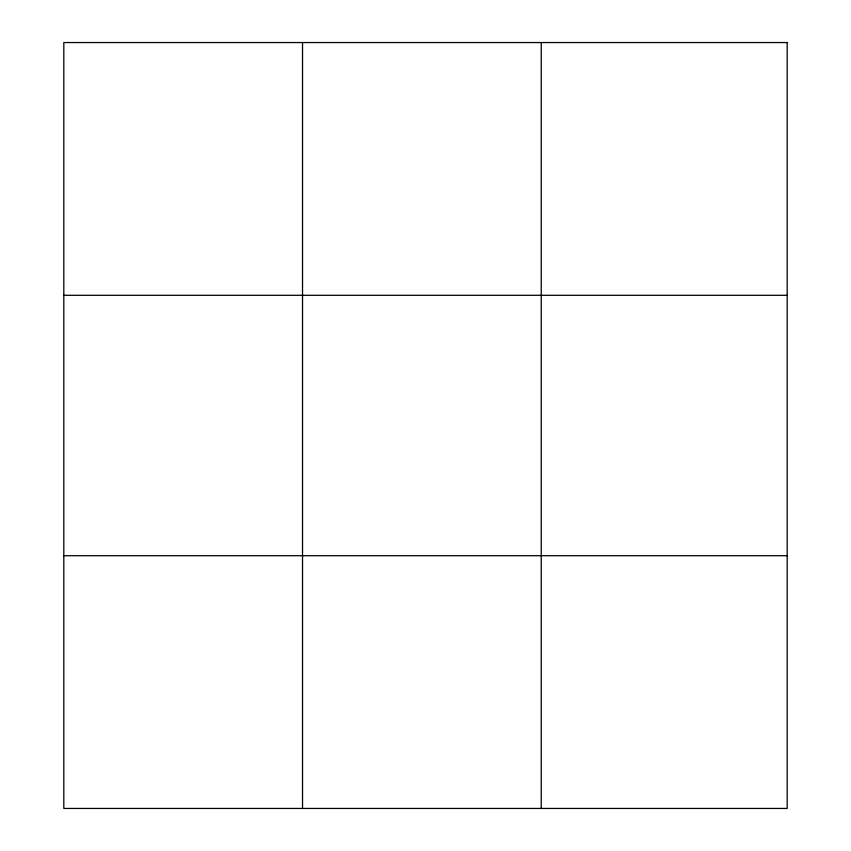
<?xml version="1.0" encoding="UTF-8"?>
<svg xmlns="http://www.w3.org/2000/svg" width="851" height="851" viewBox="0 0 851 851"><rect width="100%" height="100%" fill="white"/><g stroke="black" fill="none" stroke-linecap="round" stroke-linejoin="round"><path stroke-width="1.28" d="M302.53 808.45L302.53 42.55M541.236 808.45L541.236 42.55M63.814 295.297L787.186 295.297M63.814 555.703L787.186 555.703M787.186 42.55L787.186 808.45L63.814 808.45L63.814 42.55L787.186 42.55"/></g></svg>
